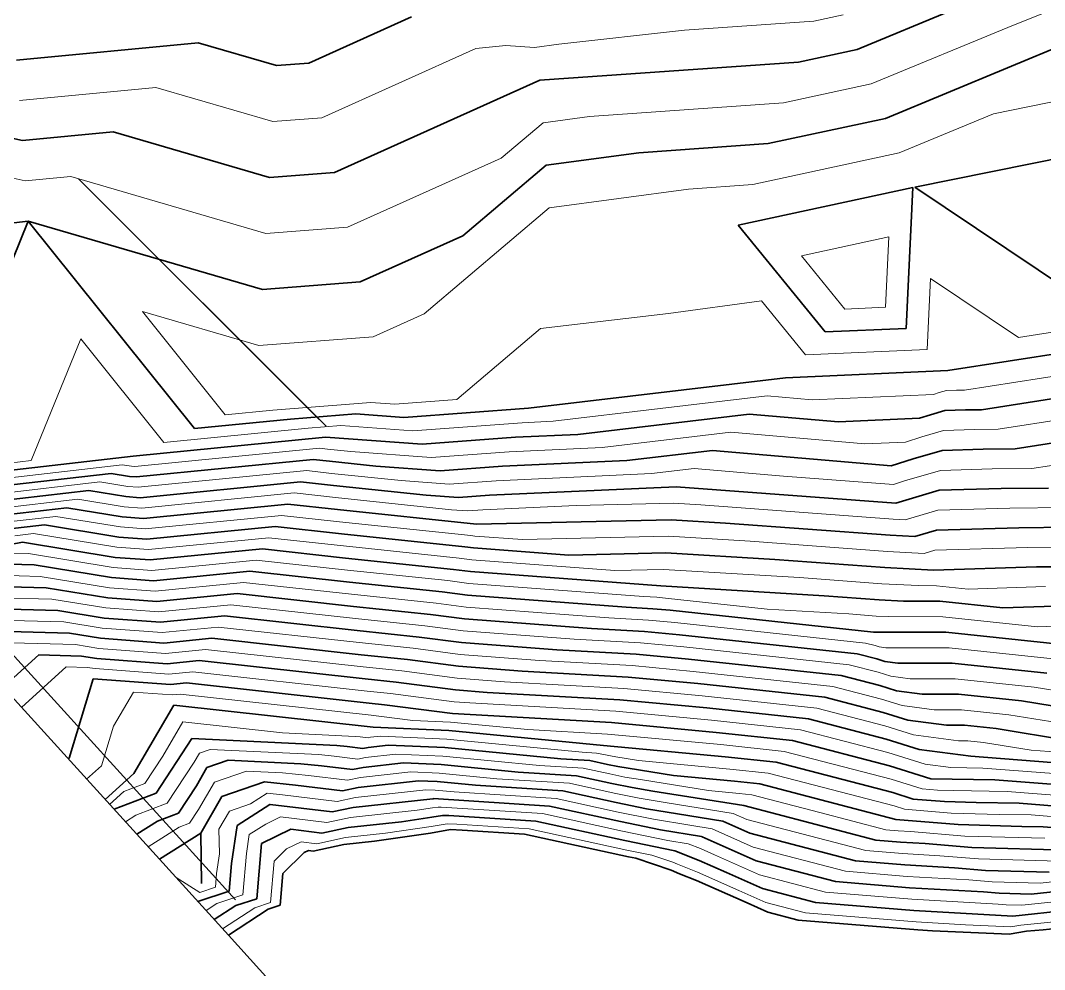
# Model space of a CAD drawing. Header units: millimetres. Extents: x -861324 to 439029, y -308065 to 694685.
# Drawn here: x -788614 to -713626, y -187298 to -117782 of the extents above; entities that cross this region are included whole.
import ezdxf

# ---------------------------------------------------------------- set-up
doc = ezdxf.new("R2010")
doc.units = ezdxf.units.MM
for name, color, linetype, lineweight in [('A-DETL-MBND', 5, 'Continuous', 9), ('A-FLOR', 192, 'Continuous', 9), ('C-TOPO', 7, 'Continuous', 9), ('C-TOPO-MAJR', 7, 'Continuous', 35), ('C-TOPO-MINR', 7, 'Continuous', 9)]:
    doc.layers.add(name, color=color, linetype=linetype, lineweight=lineweight)

msp = doc.modelspace()

# ---------------------------------------------------------------- linework, layer by layer
at = {"layer": 'A-DETL-MBND'}
for p, q in [((-784358, -129387), (-766237, -147508)), ((-766740, -147005), (-780229, -133516))]:
    msp.add_line(p, q, dxfattribs=at)
at = {"layer": 'A-FLOR'}
msp.add_line((-848599, -98838), (-772867, -182193), dxfattribs=at)
at = {"layer": 'C-TOPO'}
msp.add_line((-773391, -184774), (-847257, -103473), dxfattribs=at)
at = {"layer": 'C-TOPO', "lineweight": 35}
for p, q in [((-758587, -177299), (-762691, -177898)), ((-757136, -177049), (-758587, -177299)), ((-756276, -177084), (-757136, -177049)), ((-751718, -177374), (-756276, -177084)), ((-744101, -179038), (-751718, -177374)), ((-764932, -178144), (-767184, -178623)), ((-762691, -177898), (-764932, -178144)), ((-767846, -178737), (-769396, -180263)), ((-767524, -178582), (-767846, -178737)), ((-767184, -178623), (-767524, -178582)), ((-743549, -179152), (-744101, -179038)), ((-740967, -180011), (-743549, -179152)), ((-769396, -180263), (-769600, -182587)), ((-740366, -180278), (-740967, -180011)), ((-739103, -180771), (-740366, -180278)), ((-735396, -182419), (-739103, -180771)), ((-770481, -182879), (-773391, -184774)), ((-769600, -182587), (-770481, -182879)), ((-733879, -183095), (-735396, -182419)), ((-731655, -183676), (-733879, -183095)), ((-722908, -184394), (-731655, -183676)), ((-721822, -184457), (-722908, -184394)), ((-716203, -184712), (-721822, -184457)), ((-713715, -184402), (-714935, -184498)), ((-707558, -183743), (-713715, -184402)), ((-773391, -184774), (-687092, -279760)), ((-714935, -184498), (-716203, -184712))]:
    msp.add_line(p, q, dxfattribs=at)
at = {"layer": 'C-TOPO-MAJR'}
for p, q in [((-759975, -117524), (-767489, -120903)), ((-720395, -117024), (-727335, -119897)), ((-711403, -119205), (-725283, -124952)), ((-775596, -119419), (-788896, -120682)), ((-769878, -121089), (-775596, -119419)), ((-727335, -119897), (-731630, -120824)), ((-767489, -120903), (-769878, -121089)), ((-731630, -120824), (-750581, -122163)), ((-750581, -122163), (-765609, -128920)), ((-725283, -124952), (-733874, -126805)), ((-788473, -126583), (-791585, -125879)), ((-781823, -125951), (-788473, -126583)), ((-770386, -129292), (-781823, -125951)), ((-705688, -126463), (-723131, -130000)), ((-743327, -127473), (-750120, -128386)), ((-733874, -126805), (-743327, -127473)), ((-765609, -128920), (-770386, -129292)), ((-750120, -128386), (-756233, -133567)), ((-723259, -130017), (-736063, -132779)), ((-723749, -140333), (-723259, -130017)), ((-723131, -130000), (-710341, -138573)), ((-788050, -132484), (-800629, -134003)), ((-795307, -150343), (-788050, -132484)), ((-788050, -132484), (-775869, -147673)), ((-770895, -137496), (-788050, -132484)), ((-736063, -132779), (-729688, -140598)), ((-756233, -133567), (-763729, -136937)), ((-763729, -136937), (-770895, -137496)), ((-729688, -140598), (-723749, -140333)), ((-720710, -143424), (-700751, -140340)), ((-751409, -146185), (-732588, -143955)), ((-732588, -143955), (-720710, -143424)), ((-718248, -146293), (-701141, -143649)), ((-760536, -146861), (-751409, -146185)), ((-775869, -147673), (-768840, -146976)), ((-768840, -146976), (-764057, -146604)), ((-764057, -146604), (-760536, -146861)), ((-747809, -148100), (-735261, -146613)), ((-735261, -146613), (-728719, -147185)), ((-728719, -147185), (-722780, -146920)), ((-722780, -146920), (-721977, -146659)), ((-721977, -146659), (-720919, -146349)), ((-720919, -146349), (-719409, -146302)), ((-719409, -146302), (-718248, -146293)), ((-715787, -149162), (-701531, -146958)), ((-780359, -149696), (-766267, -148300)), ((-766267, -148300), (-759208, -148816)), ((-759208, -148816), (-752363, -148309)), ((-752363, -148309), (-747809, -148100)), ((-721127, -149273), (-718108, -149180)), ((-718108, -149180), (-715787, -149162)), ((-794167, -151286), (-780359, -149696)), ((-780111, -151217), (-767193, -149937)), ((-767193, -149937), (-765977, -150071)), ((-744209, -150015), (-737935, -149271)), ((-737935, -149271), (-724850, -150415)), ((-724850, -150415), (-723243, -149894)), ((-723243, -149894), (-721127, -149273)), ((-765977, -150071), (-762586, -150427)), ((-762586, -150427), (-757879, -150770)), ((-757879, -150770), (-753316, -150433)), ((-753316, -150433), (-744209, -150015)), ((-793028, -152228), (-781981, -150956)), ((-781981, -150956), (-780625, -151179)), ((-780625, -151179), (-780111, -151217)), ((-791888, -153170), (-783603, -152216)), ((-783603, -152216), (-780892, -152661)), ((-779862, -152738), (-768119, -151574)), ((-768119, -151574), (-765688, -151842)), ((-765688, -151842), (-758905, -152553)), ((-754270, -152556), (-740609, -151930)), ((-740609, -151930), (-724510, -153129)), ((-724510, -153129), (-721336, -152197)), ((-721336, -152197), (-716808, -152057)), ((-716808, -152057), (-713325, -152030)), ((-780892, -152661), (-779862, -152738)), ((-758905, -152553), (-756551, -152725)), ((-756551, -152725), (-754270, -152556)), ((-790748, -154112), (-785225, -153477)), ((-785225, -153477), (-781158, -154143)), ((-779614, -154258), (-769045, -153211)), ((-769045, -153211), (-765398, -153614)), ((-765398, -153614), (-755223, -154680)), ((-781158, -154143), (-779614, -154258)), ((-755223, -154680), (-740977, -154352)), ((-740977, -154352), (-736993, -154594)), ((-789609, -155054), (-786847, -154737)), ((-786847, -154737), (-781424, -155625)), ((-779366, -155779), (-769971, -154848)), ((-769971, -154848), (-765108, -155385)), ((-736993, -154594), (-724919, -155493)), ((-723131, -155587), (-721545, -155122)), ((-721545, -155122), (-715507, -154935)), ((-715507, -154935), (-710863, -154899)), ((-781424, -155625), (-779366, -155779)), ((-765108, -155385), (-756064, -156333)), ((-724919, -155493), (-723131, -155587)), ((-795246, -157284), (-788469, -155997)), ((-788469, -155997), (-781691, -157107)), ((-779117, -157300), (-770897, -156485)), ((-770897, -156485), (-764818, -157156)), ((-756064, -156333), (-755442, -156414)), ((-755442, -156414), (-748468, -156938)), ((-781691, -157107), (-779117, -157300)), ((-764818, -157156), (-756905, -157985)), ((-748468, -156938), (-741345, -156774)), ((-741345, -156774), (-733378, -157258)), ((-733378, -157258), (-725328, -157858)), ((-790718, -157582), (-787606, -157664)), ((-787606, -157664), (-781957, -158590)), ((-778869, -158821), (-771823, -158122)), ((-771823, -158122), (-764528, -158927)), ((-756905, -157985), (-755661, -158148)), ((-755661, -158148), (-741713, -159196)), ((-725328, -157858), (-721753, -158046)), ((-721753, -158046), (-714206, -157813)), ((-714206, -157813), (-708402, -157767)), ((-781957, -158590), (-778869, -158821)), ((-764528, -158927), (-757745, -159638)), ((-792966, -159168), (-786742, -159331)), ((-786742, -159331), (-782223, -160072)), ((-757745, -159638), (-755880, -159883)), ((-741713, -159196), (-729763, -159922)), ((-782223, -160072), (-778621, -160341)), ((-778621, -160341), (-772749, -159759)), ((-772749, -159759), (-764238, -160698)), ((-755880, -159883), (-744257, -160756)), ((-729763, -159922), (-725738, -160222)), ((-725738, -160222), (-723950, -160316)), ((-723950, -160316), (-721298, -160318)), ((-721298, -160318), (-716679, -160807)), ((-792243, -160832), (-785879, -160999)), ((-785879, -160999), (-782490, -161554)), ((-764238, -160698), (-758586, -161291)), ((-744257, -160756), (-742315, -160866)), ((-742315, -160866), (-741040, -160985)), ((-741040, -160985), (-726147, -162586)), ((-716679, -160807), (-712905, -160690)), ((-782490, -161554), (-778372, -161862)), ((-778372, -161862), (-773675, -161396)), ((-773675, -161396), (-763948, -162470)), ((-758586, -161291), (-756099, -161617)), ((-756099, -161617), (-746800, -162316)), ((-791240, -162503), (-785015, -162666)), ((-785015, -162666), (-782756, -163036)), ((-763948, -162470), (-759426, -162943)), ((-746800, -162316), (-742918, -162536)), ((-742918, -162536), (-740367, -162774)), ((-726147, -162586), (-720843, -162591)), ((-720843, -162591), (-711604, -163568)), ((-782756, -163036), (-778124, -163383)), ((-778124, -163383), (-774601, -163034)), ((-774601, -163034), (-763659, -164241)), ((-759426, -162943), (-756318, -163351)), ((-756318, -163351), (-749344, -163875)), ((-740367, -162774), (-727336, -164175)), ((-749344, -163875), (-743520, -164205)), ((-743520, -164205), (-739694, -164563)), ((-727336, -164175), (-725913, -164545)), ((-789879, -166627), (-787264, -164252)), ((-787264, -164252), (-784152, -164333)), ((-784152, -164333), (-783022, -164518)), ((-783022, -164518), (-777876, -164903)), ((-777876, -164903), (-775527, -164671)), ((-775527, -164671), (-763369, -166012)), ((-763659, -164241), (-760267, -164596)), ((-760267, -164596), (-756537, -165086)), ((-739694, -164563), (-728524, -165763)), ((-725913, -164545), (-725309, -164733)), ((-725309, -164733), (-724366, -164860)), ((-724366, -164860), (-720388, -164863)), ((-720388, -164863), (-713459, -165596)), ((-756537, -165086), (-751888, -165435)), ((-751888, -165435), (-744122, -165875)), ((-785056, -171810), (-783289, -166000)), ((-783289, -166000), (-777627, -166424)), ((-777627, -166424), (-776453, -166308)), ((-776453, -166308), (-763079, -167783)), ((-763369, -166012), (-761108, -166249)), ((-761108, -166249), (-756756, -166820)), ((-744122, -165875), (-739021, -166351)), ((-739021, -166351), (-729713, -167352)), ((-728524, -165763), (-725679, -166504)), ((-756756, -166820), (-754431, -166995)), ((-754431, -166995), (-744725, -167545)), ((-725679, -166504), (-724471, -166881)), ((-724471, -166881), (-722585, -167133)), ((-722585, -167133), (-719933, -167135)), ((-719933, -167135), (-715314, -167624)), ((-780325, -172936), (-777379, -167945)), ((-777379, -167945), (-762789, -169554)), ((-763079, -167783), (-761948, -167902)), ((-761948, -167902), (-756975, -168554)), ((-744725, -167545), (-738348, -168140)), ((-729713, -167352), (-725445, -168463)), ((-715314, -167624), (-710657, -168380)), ((-756975, -168554), (-745327, -169214)), ((-738348, -168140), (-730901, -168941)), ((-725445, -168463), (-723633, -169028)), ((-745327, -169214), (-737675, -169929)), ((-730901, -168941), (-725211, -170422)), ((-723633, -169028), (-720804, -169406)), ((-720804, -169406), (-719478, -169407)), ((-719478, -169407), (-717168, -169652)), ((-762789, -169554), (-757257, -169800)), ((-757257, -169800), (-745929, -170884)), ((-737675, -169929), (-732090, -170529)), ((-717168, -169652), (-710184, -170786)), ((-778687, -174392), (-776060, -170383)), ((-776060, -170383), (-765440, -170888)), ((-765440, -170888), (-764684, -170965)), ((-764684, -170965), (-763540, -171105)), ((-763155, -171023), (-761684, -170861)), ((-761684, -170861), (-757539, -171045)), ((-745929, -170884), (-737002, -171717)), ((-732090, -170529), (-724977, -172381)), ((-725211, -170422), (-722795, -171175)), ((-763540, -171105), (-763155, -171023)), ((-757539, -171045), (-749052, -171858)), ((-737002, -171717), (-733279, -172118)), ((-722795, -171175), (-719023, -171679)), ((-719023, -171679), (-710536, -172341)), ((-785118, -171867), (-785056, -171810)), ((-774963, -172505), (-773402, -171970)), ((-773402, -171970), (-768092, -172222)), ((-768092, -172222), (-766580, -172376)), ((-766580, -172376), (-764292, -172655)), ((-763522, -172491), (-760578, -172169)), ((-760578, -172169), (-757820, -172291)), ((-757820, -172291), (-752174, -172831)), ((-749052, -171858), (-746919, -171993)), ((-746919, -171993), (-745617, -172278)), ((-745617, -172278), (-744881, -172430)), ((-744881, -172430), (-744119, -172555)), ((-733279, -172118), (-724744, -174340)), ((-724977, -172381), (-721957, -173322)), ((-782419, -174838), (-780325, -172936)), ((-775736, -173844), (-774963, -172505)), ((-764292, -172655), (-763522, -172491)), ((-752174, -172831), (-747908, -173103)), ((-747908, -173103), (-745304, -173671)), ((-744119, -172555), (-740793, -173089)), ((-740793, -173089), (-736329, -173506)), ((-777049, -175848), (-775736, -173844)), ((-773865, -174627), (-770743, -173556)), ((-770743, -173556), (-768475, -173787)), ((-768475, -173787), (-765043, -174205)), ((-765043, -174205), (-763888, -173959)), ((-763888, -173959), (-759473, -173476)), ((-759473, -173476), (-758102, -173537)), ((-758102, -173537), (-755296, -173805)), ((-755296, -173805), (-748898, -174212)), ((-745304, -173671), (-743832, -173975)), ((-736329, -173506), (-734467, -173706)), ((-734467, -173706), (-724510, -176299)), ((-721957, -173322), (-717254, -173399)), ((-717254, -173399), (-710889, -173895)), ((-781761, -175562), (-778687, -174392)), ((-775411, -177304), (-773865, -174627)), ((-748898, -174212), (-744992, -175065)), ((-743832, -173975), (-742309, -174227)), ((-742309, -174227), (-735656, -175295)), ((-724744, -174340), (-723233, -174811)), ((-772759, -176739), (-770355, -175215)), ((-770355, -175215), (-770329, -175203)), ((-770329, -175203), (-765794, -175755)), ((-765794, -175755), (-764254, -175427)), ((-764254, -175427), (-758408, -174787)), ((-758408, -174787), (-758382, -174783)), ((-758382, -174783), (-758372, -174782)), ((-758372, -174782), (-758367, -174782)), ((-758367, -174782), (-749887, -175322)), ((-749887, -175322), (-744679, -176459)), ((-744992, -175065), (-742784, -175521)), ((-735656, -175295), (-725983, -177820)), ((-723233, -174811), (-720955, -175001)), ((-720955, -175001), (-718620, -175067)), ((-718620, -175067), (-715485, -175118)), ((-715485, -175118), (-711241, -175449)), ((-778586, -176433), (-777049, -175848)), ((-760723, -176469), (-758493, -176143)), ((-758493, -176143), (-757704, -176007)), ((-757704, -176007), (-757237, -176026)), ((-757237, -176026), (-750877, -176431)), ((-742784, -175521), (-740499, -175898)), ((-740499, -175898), (-737192, -176429)), ((-780097, -177393), (-778586, -176433)), ((-773155, -179526), (-772759, -176739)), ((-766545, -177306), (-764620, -176896)), ((-764620, -176896), (-760723, -176469)), ((-750877, -176431), (-744366, -177853)), ((-744679, -176459), (-741735, -177067)), ((-737192, -176429), (-735194, -177321)), ((-724510, -176299), (-719953, -176679)), ((-719953, -176679), (-715283, -176812)), ((-715283, -176812), (-713716, -176838)), ((-713716, -176838), (-711594, -177003)), ((-778433, -179225), (-775411, -177304)), ((-775351, -180985), (-775411, -177304)), ((-770960, -178066), (-768813, -177029)), ((-768813, -177029), (-766545, -177306)), ((-741735, -177067), (-738734, -177563)), ((-738734, -177563), (-738713, -177571)), ((-738713, -177571), (-738689, -177581)), ((-738689, -177581), (-734733, -179347)), ((-735194, -177321), (-727456, -179341)), ((-771315, -182109), (-770960, -178066)), ((-744366, -177853), (-740687, -178613)), ((-725983, -177820), (-724179, -177969)), ((-724179, -177969), (-722369, -178073)), ((-722369, -178073), (-718951, -178357)), ((-718951, -178357), (-711946, -178557)), ((-740687, -178613), (-738924, -179301)), ((-773333, -181547), (-773155, -179526)), ((-738924, -179301), (-736909, -180196)), ((-734733, -179347), (-728929, -180862)), ((-727456, -179341), (-723849, -179638)), ((-723849, -179638), (-720227, -179846)), ((-720227, -179846), (-717949, -180035)), ((-736909, -180196), (-734272, -181373)), ((-717949, -180035), (-713279, -180169)), ((-734272, -181373), (-730402, -182383)), ((-728929, -180862), (-723519, -181307)), ((-723519, -181307), (-718086, -181619)), ((-714612, -181780), (-709667, -181251)), ((-775630, -182310), (-773333, -181547)), ((-772847, -182618), (-771315, -182109)), ((-718086, -181619), (-716947, -181714)), ((-716947, -181714), (-714612, -181780)), ((-774420, -183642), (-772847, -182618)), ((-730402, -182383), (-723189, -182976)), ((-715945, -183392), (-708527, -182598)), ((-723189, -182976), (-715945, -183392))]:
    msp.add_line(p, q, dxfattribs=at)
at = {"layer": 'C-TOPO-MINR'}
for p, q in [((-728361, -117370), (-730508, -117833)), ((-713638, -117215), (-715899, -118114)), ((-730508, -117833), (-739984, -118503)), ((-715899, -118114), (-726309, -122425)), ((-739984, -118503), (-749189, -119523)), ((-755278, -119844), (-766549, -124911)), ((-753074, -119606), (-755278, -119844)), ((-750975, -119770), (-753074, -119606)), ((-749189, -119523), (-750975, -119770)), ((-778710, -122685), (-788684, -123632)), ((-770132, -125191), (-778710, -122685)), ((-726309, -122425), (-732752, -123814)), ((-708545, -122834), (-717351, -124620)), ((-732752, -123814), (-746954, -124818)), ((-766549, -124911), (-770132, -125191)), ((-746954, -124818), (-750350, -125274)), ((-717351, -124620), (-724258, -127479)), ((-750350, -125274), (-753407, -127865)), ((-724258, -127479), (-734996, -129796)), ((-753407, -127865), (-764669, -132928)), ((-788261, -129533), (-789818, -129182)), ((-784937, -129218), (-788261, -129533)), ((-770641, -133394), (-784937, -129218)), ((-739699, -130128), (-749889, -131498)), ((-734996, -129796), (-739699, -130128)), ((-749889, -131498), (-759059, -139268)), ((-764669, -132928), (-770641, -133394)), ((-725023, -133629), (-731425, -135010)), ((-725268, -138787), (-725023, -133629)), ((-731425, -135010), (-728237, -138919)), ((-722229, -141879), (-721982, -136671)), ((-721982, -136671), (-715526, -140999)), ((-741165, -139245), (-734356, -138329)), ((-734356, -138329), (-731138, -142276)), ((-715526, -140999), (-700557, -138685)), ((-779685, -139103), (-773624, -146661)), ((-771149, -141597), (-779685, -139103)), ((-759059, -139268), (-762789, -140945)), ((-750531, -140355), (-741165, -139245)), ((-728237, -138919), (-725268, -138787)), ((-762789, -140945), (-771149, -141597)), ((-756659, -145547), (-750531, -140355)), ((-787833, -150020), (-784205, -141090)), ((-784205, -141090), (-778114, -148685)), ((-731138, -142276), (-722229, -141879)), ((-719479, -144859), (-700946, -141995)), ((-749609, -147143), (-733925, -145284)), ((-733925, -145284), (-730653, -145570)), ((-730653, -145570), (-721745, -145172)), ((-721745, -145172), (-721343, -145042)), ((-721343, -145042), (-720814, -144887)), ((-720814, -144887), (-720060, -144863)), ((-720060, -144863), (-719479, -144859)), ((-717018, -147727), (-701336, -145304)), ((-770127, -146315), (-762952, -145755)), ((-762952, -145755), (-761200, -145883)), ((-761200, -145883), (-756659, -145547)), ((-773624, -146661), (-770127, -146315)), ((-778114, -148685), (-767554, -147638)), ((-767554, -147638), (-765162, -147452)), ((-765162, -147452), (-759872, -147838)), ((-759872, -147838), (-751886, -147247)), ((-751886, -147247), (-749609, -147143)), ((-746009, -149057), (-736598, -147942)), ((-736598, -147942), (-726785, -148800)), ((-723815, -148667), (-722610, -148277)), ((-722610, -148277), (-721023, -147811)), ((-721023, -147811), (-718759, -147741)), ((-718759, -147741), (-717018, -147727)), ((-780235, -150457), (-766730, -149118)), ((-766730, -149118), (-766122, -149185)), ((-766122, -149185), (-764427, -149363)), ((-752839, -149371), (-746009, -149057)), ((-726785, -148800), (-723815, -148667)), ((-714556, -150596), (-701725, -148613)), ((-764427, -149363), (-758544, -149793)), ((-758544, -149793), (-752839, -149371)), ((-794737, -150814), (-787833, -150020)), ((-793598, -151757), (-781170, -150326)), ((-781170, -150326), (-780492, -150437)), ((-780492, -150437), (-780235, -150457)), ((-742409, -150972), (-739272, -150600)), ((-739272, -150600), (-732730, -151172)), ((-721232, -150735), (-717458, -150618)), ((-717458, -150618), (-714556, -150596)), ((-779987, -151977), (-767656, -150755)), ((-767656, -150755), (-765832, -150957)), ((-765832, -150957), (-760745, -151490)), ((-753793, -151494), (-742409, -150972)), ((-732730, -151172), (-724680, -151772)), ((-723876, -151511), (-721232, -150735)), ((-792458, -152699), (-782792, -151586)), ((-782792, -151586), (-780759, -151920)), ((-780759, -151920), (-779987, -151977)), ((-760745, -151490), (-757215, -151748)), ((-757215, -151748), (-753793, -151494)), ((-724680, -151772), (-723876, -151511)), ((-791318, -153641), (-784414, -152846)), ((-784414, -152846), (-781025, -153402)), ((-779738, -153498), (-768582, -152393)), ((-768582, -152393), (-765543, -152728)), ((-765543, -152728), (-757064, -153616)), ((-781025, -153402), (-779738, -153498)), ((-757064, -153616), (-755887, -153702)), ((-755887, -153702), (-754746, -153618)), ((-754746, -153618), (-747916, -153305)), ((-747916, -153305), (-740793, -153141)), ((-740793, -153141), (-738801, -153262)), ((-738801, -153262), (-724714, -154311)), ((-723821, -154358), (-721440, -153660)), ((-721440, -153660), (-716157, -153496)), ((-716157, -153496), (-712094, -153465)), ((-790179, -154583), (-786036, -154107)), ((-786036, -154107), (-781291, -154884)), ((-779490, -155019), (-769508, -154030)), ((-769508, -154030), (-765253, -154499)), ((-724714, -154311), (-723821, -154358)), ((-781291, -154884), (-779490, -155019)), ((-765253, -154499), (-755644, -155506)), ((-789039, -155525), (-787658, -155367)), ((-787658, -155367), (-781558, -156366)), ((-779242, -156540), (-770434, -155667)), ((-770434, -155667), (-764963, -156270)), ((-755644, -155506), (-755333, -155547)), ((-755333, -155547), (-751846, -155809)), ((-751846, -155809), (-741161, -155563)), ((-741161, -155563), (-735186, -155926)), ((-735186, -155926), (-725124, -156675)), ((-781558, -156366), (-779242, -156540)), ((-764963, -156270), (-756484, -157159)), ((-725124, -156675), (-722442, -156817)), ((-722442, -156817), (-721649, -156584)), ((-721649, -156584), (-714856, -156374)), ((-714856, -156374), (-709633, -156333)), ((-789593, -156789), (-788037, -156830)), ((-788037, -156830), (-781824, -157848)), ((-778993, -158060), (-771360, -157304)), ((-771360, -157304), (-764673, -158042)), ((-756484, -157159), (-755552, -157281)), ((-755552, -157281), (-745090, -158067)), ((-781824, -157848), (-778993, -158060)), ((-764673, -158042), (-757325, -158812)), ((-745090, -158067), (-741529, -157985)), ((-741529, -157985), (-731570, -158590)), ((-791842, -158375), (-787174, -158498)), ((-787174, -158498), (-782090, -159331)), ((-778745, -159581), (-772286, -158941)), ((-772286, -158941), (-764383, -159813)), ((-757325, -158812), (-755771, -159016)), ((-731570, -158590), (-725533, -159040)), ((-782090, -159331), (-778745, -159581)), ((-755771, -159016), (-742985, -159976)), ((-725533, -159040), (-722852, -159181)), ((-722852, -159181), (-721526, -159182)), ((-721526, -159182), (-719216, -159427)), ((-719216, -159427), (-713556, -159251)), ((-794091, -159961), (-786311, -160165)), ((-786311, -160165), (-782356, -160813)), ((-764383, -159813), (-758166, -160464)), ((-758166, -160464), (-755990, -160750)), ((-742985, -159976), (-742014, -160031)), ((-742014, -160031), (-741376, -160091)), ((-741376, -160091), (-733930, -160891)), ((-782356, -160813), (-778496, -161102)), ((-778496, -161102), (-773212, -160578)), ((-773212, -160578), (-764093, -161584)), ((-755990, -160750), (-745528, -161536)), ((-733930, -160891), (-727955, -161254)), ((-793227, -161628), (-785447, -161832)), ((-785447, -161832), (-782623, -162295)), ((-764093, -161584), (-759006, -162117)), ((-745528, -161536), (-742616, -161701)), ((-742616, -161701), (-740703, -161880)), ((-740703, -161880), (-726741, -163381)), ((-727955, -161254), (-725943, -161404)), ((-725943, -161404), (-725049, -161451)), ((-725049, -161451), (-721071, -161454)), ((-721071, -161454), (-714142, -162187)), ((-782623, -162295), (-778248, -162622)), ((-778248, -162622), (-774138, -162215)), ((-774138, -162215), (-763804, -163355)), ((-759006, -162117), (-756209, -162484)), ((-756209, -162484), (-748072, -163096)), ((-714142, -162187), (-712255, -162129)), ((-789252, -163377), (-784584, -163500)), ((-763804, -163355), (-759847, -163770)), ((-748072, -163096), (-743219, -163371)), ((-743219, -163371), (-740030, -163668)), ((-726741, -163381), (-726030, -163566)), ((-784584, -163500), (-782889, -163777)), ((-782889, -163777), (-778000, -164143)), ((-778000, -164143), (-775064, -163852)), ((-775064, -163852), (-763514, -165126)), ((-759847, -163770), (-756428, -164219)), ((-756428, -164219), (-750616, -164655)), ((-740030, -163668), (-727930, -164969)), ((-726030, -163566), (-725728, -163660)), ((-725728, -163660), (-725257, -163723)), ((-725257, -163723), (-720616, -163727)), ((-720616, -163727), (-712532, -164582)), ((-750616, -164655), (-743821, -165040)), ((-727930, -164969), (-725796, -165525)), ((-788545, -168095), (-785276, -165126)), ((-785276, -165126), (-783720, -165167)), ((-783720, -165167), (-783155, -165259)), ((-783155, -165259), (-777751, -165664)), ((-777751, -165664), (-775990, -165489)), ((-775990, -165489), (-763224, -166898)), ((-763514, -165126), (-760687, -165423)), ((-760687, -165423), (-756647, -165953)), ((-743821, -165040), (-739357, -165457)), ((-739357, -165457), (-729119, -166558)), ((-725796, -165525), (-724890, -165807)), ((-756647, -165953), (-753160, -166215)), ((-753160, -166215), (-744423, -166710)), ((-724890, -165807), (-723476, -165996)), ((-723476, -165996), (-720161, -165999)), ((-720161, -165999), (-714386, -166610)), ((-781807, -169468), (-780334, -166973)), ((-780334, -166973), (-777503, -167184)), ((-777503, -167184), (-776916, -167126)), ((-776916, -167126), (-762934, -168669)), ((-763224, -166898), (-761528, -167075)), ((-761528, -167075), (-756866, -167687)), ((-744423, -166710), (-738684, -167246)), ((-729119, -166558), (-725562, -167484)), ((-714386, -166610), (-710894, -167177)), ((-756866, -167687), (-755703, -167775)), ((-755703, -167775), (-745026, -168379)), ((-738684, -167246), (-730307, -168146)), ((-725562, -167484), (-724052, -167954)), ((-724052, -167954), (-721695, -168270)), ((-762934, -168669), (-762369, -168728)), ((-745026, -168379), (-738011, -169034)), ((-730307, -168146), (-725328, -169443)), ((-721695, -168270), (-719706, -168271)), ((-719706, -168271), (-716241, -168638)), ((-716241, -168638), (-710421, -169583)), ((-782691, -172373), (-781807, -169468)), ((-778193, -171659), (-776720, -169164)), ((-776720, -169164), (-769425, -169969)), ((-762369, -168728), (-759882, -169054)), ((-759882, -169054), (-757116, -169177)), ((-757116, -169177), (-751452, -169719)), ((-738011, -169034), (-731496, -169735)), ((-725328, -169443), (-723214, -170101)), ((-769425, -169969), (-764115, -170221)), ((-764115, -170221), (-763737, -170260)), ((-762972, -170288), (-762236, -170208)), ((-762236, -170208), (-757398, -170423)), ((-751452, -169719), (-745628, -170049)), ((-745628, -170049), (-737338, -170823)), ((-731496, -169735), (-725094, -171402)), ((-723214, -170101), (-719914, -170543)), ((-763737, -170260), (-763165, -170329)), ((-763165, -170329), (-762972, -170288)), ((-757398, -170423), (-747490, -171371)), ((-737338, -170823), (-732684, -171323)), ((-719914, -170543), (-719251, -170543)), ((-719251, -170543), (-718096, -170666)), ((-718096, -170666), (-714604, -171233)), ((-779506, -173664), (-778193, -171659)), ((-775898, -172113), (-775512, -171444)), ((-775512, -171444), (-774731, -171176)), ((-774731, -171176), (-766766, -171555)), ((-766766, -171555), (-765632, -171671)), ((-765632, -171671), (-763916, -171880)), ((-763338, -171757), (-761131, -171515)), ((-761131, -171515), (-757680, -171668)), ((-757680, -171668), (-750613, -172344)), ((-747490, -171371), (-746424, -171438)), ((-746424, -171438), (-745773, -171581)), ((-745773, -171581), (-745405, -171657)), ((-745405, -171657), (-745024, -171720)), ((-745024, -171720), (-743361, -171987)), ((-732684, -171323), (-724861, -173361)), ((-725094, -171402), (-722376, -172249)), ((-714604, -171233), (-710360, -171563)), ((-783769, -173352), (-782691, -172373)), ((-777868, -175120), (-775898, -172113)), ((-763916, -171880), (-763338, -171757)), ((-750613, -172344), (-747414, -172548)), ((-743361, -171987), (-736665, -172612)), ((-722376, -172249), (-720490, -172501)), ((-774414, -173566), (-772072, -172763)), ((-772072, -172763), (-769417, -172889)), ((-769417, -172889), (-767527, -173081)), ((-767527, -173081), (-764667, -173430)), ((-763705, -173225), (-760025, -172822)), ((-760025, -172822), (-757961, -172914)), ((-757961, -172914), (-753735, -173318)), ((-747414, -172548), (-745461, -172975)), ((-745461, -172975), (-744357, -173202)), ((-744357, -173202), (-743214, -173391)), ((-736665, -172612), (-733873, -172912)), ((-733873, -172912), (-724627, -175320)), ((-720490, -172501), (-718139, -172539)), ((-718139, -172539), (-710713, -173118)), ((-781043, -174249), (-779506, -173664)), ((-775573, -175574), (-774414, -173566)), ((-764667, -173430), (-763705, -173225)), ((-753735, -173318), (-748403, -173657)), ((-748403, -173657), (-745148, -174368)), ((-743214, -173391), (-738224, -174192)), ((-724861, -173361), (-722595, -174067)), ((-782090, -175200), (-781043, -174249)), ((-771774, -175159), (-770543, -174378)), ((-770543, -174378), (-769422, -174492)), ((-769422, -174492), (-765419, -174980)), ((-765419, -174980), (-764071, -174693)), ((-764071, -174693), (-758920, -174129)), ((-758920, -174129), (-758243, -174159)), ((-758243, -174159), (-756857, -174292)), ((-756857, -174292), (-749393, -174767)), ((-745148, -174368), (-743308, -174748)), ((-738224, -174192), (-735992, -174400)), ((-735992, -174400), (-735061, -174501)), ((-735061, -174501), (-730083, -175797)), ((-722595, -174067), (-721456, -174161)), ((-721456, -174161), (-720288, -174195)), ((-720288, -174195), (-716369, -174258)), ((-716369, -174258), (-711065, -174672)), ((-780173, -175998), (-777868, -175120)), ((-773317, -175688), (-771774, -175159)), ((-759566, -175628), (-758437, -175463)), ((-758437, -175463), (-758038, -175395)), ((-758038, -175395), (-757802, -175404)), ((-757802, -175404), (-750382, -175876)), ((-749393, -174767), (-744835, -175762)), ((-743308, -174748), (-741404, -175063)), ((-741404, -175063), (-736424, -175862)), ((-724627, -175320), (-723871, -175555)), ((-780929, -176478), (-780173, -175998)), ((-776230, -176576), (-775573, -175574)), ((-774080, -177010), (-773317, -175688)), ((-770657, -176641), (-769571, -176116)), ((-769571, -176116), (-766170, -176530)), ((-766170, -176530), (-764437, -176161)), ((-764437, -176161), (-759566, -175628)), ((-750382, -175876), (-744523, -177156)), ((-744835, -175762), (-742259, -176294)), ((-736424, -175862), (-735425, -176308)), ((-730083, -175797), (-725246, -177060)), ((-723871, -175555), (-720454, -175840)), ((-720454, -175840), (-716952, -175940)), ((-716952, -175940), (-714600, -175978)), ((-714600, -175978), (-711418, -176226)), ((-779265, -178309), (-776999, -176869)), ((-776999, -176869), (-776230, -176576)), ((-771860, -177403), (-770657, -176641)), ((-761881, -177310), (-758548, -176823)), ((-758548, -176823), (-757370, -176620)), ((-757370, -176620), (-756671, -176649)), ((-756671, -176649), (-751372, -176986)), ((-742259, -176294), (-739594, -176734)), ((-739594, -176734), (-737961, -176996)), ((-735425, -176308), (-726719, -178581)), ((-774050, -178828), (-774080, -177010)), ((-772058, -178796), (-771860, -177403)), ((-766921, -178081), (-764803, -177630)), ((-764803, -177630), (-761881, -177310)), ((-751372, -176986), (-744210, -178550)), ((-744523, -177156), (-741211, -177840)), ((-737961, -176996), (-734964, -178334)), ((-725246, -177060), (-724345, -177134)), ((-724345, -177134), (-723439, -177186)), ((-723439, -177186), (-719452, -177518)), ((-719452, -177518), (-713615, -177684)), ((-770040, -179358), (-769128, -178461)), ((-769128, -178461), (-768055, -177942)), ((-768055, -177942), (-766921, -178081)), ((-741211, -177840), (-739710, -178088)), ((-739710, -178088), (-738818, -178436)), ((-738818, -178436), (-737799, -178889)), ((-734964, -178334), (-728193, -180102)), ((-774253, -180255), (-774050, -178828)), ((-772324, -181828), (-772058, -178796)), ((-744210, -178550), (-742370, -178930)), ((-742370, -178930), (-740852, -179435)), ((-737799, -178889), (-734502, -180360)), ((-726719, -178581), (-724014, -178803)), ((-724014, -178803), (-721298, -178959)), ((-721298, -178959), (-718450, -179196)), ((-718450, -179196), (-712613, -179363)), ((-770306, -182390), (-770040, -179358)), ((-740852, -179435), (-740498, -179592)), ((-740498, -179592), (-739029, -180165)), ((-777219, -180561), (-775491, -181647)), ((-774342, -181266), (-774253, -180255)), ((-739029, -180165), (-736019, -181503)), ((-734502, -180360), (-729666, -181623)), ((-728193, -180102), (-723684, -180472)), ((-723684, -180472), (-719157, -180732)), ((-713946, -180974), (-710237, -180577)), ((-775491, -181647), (-774342, -181266)), ((-719157, -180732), (-717448, -180875)), ((-717448, -180875), (-713946, -180974)), ((-774239, -182464), (-772324, -181828)), ((-736019, -181503), (-734041, -182386)), ((-729666, -181623), (-723354, -182141)), ((-723354, -182141), (-717016, -182505)), ((-715279, -182586), (-709097, -181924)), ((-775025, -182976), (-774239, -182464)), ((-773815, -184308), (-771455, -182772)), ((-771455, -182772), (-770306, -182390)), ((-734041, -182386), (-731139, -183144)), ((-717016, -182505), (-716446, -182553)), ((-716446, -182553), (-715279, -182586)), ((-731139, -183144), (-723024, -183810)), ((-714634, -183986), (-707957, -183272)), ((-723024, -183810), (-719402, -184018)), ((-719402, -184018), (-716097, -184168)), ((-716097, -184168), (-715351, -184042)), ((-715351, -184042), (-714634, -183986))]:
    msp.add_line(p, q, dxfattribs=at)

doc.saveas('drawing.dxf')
